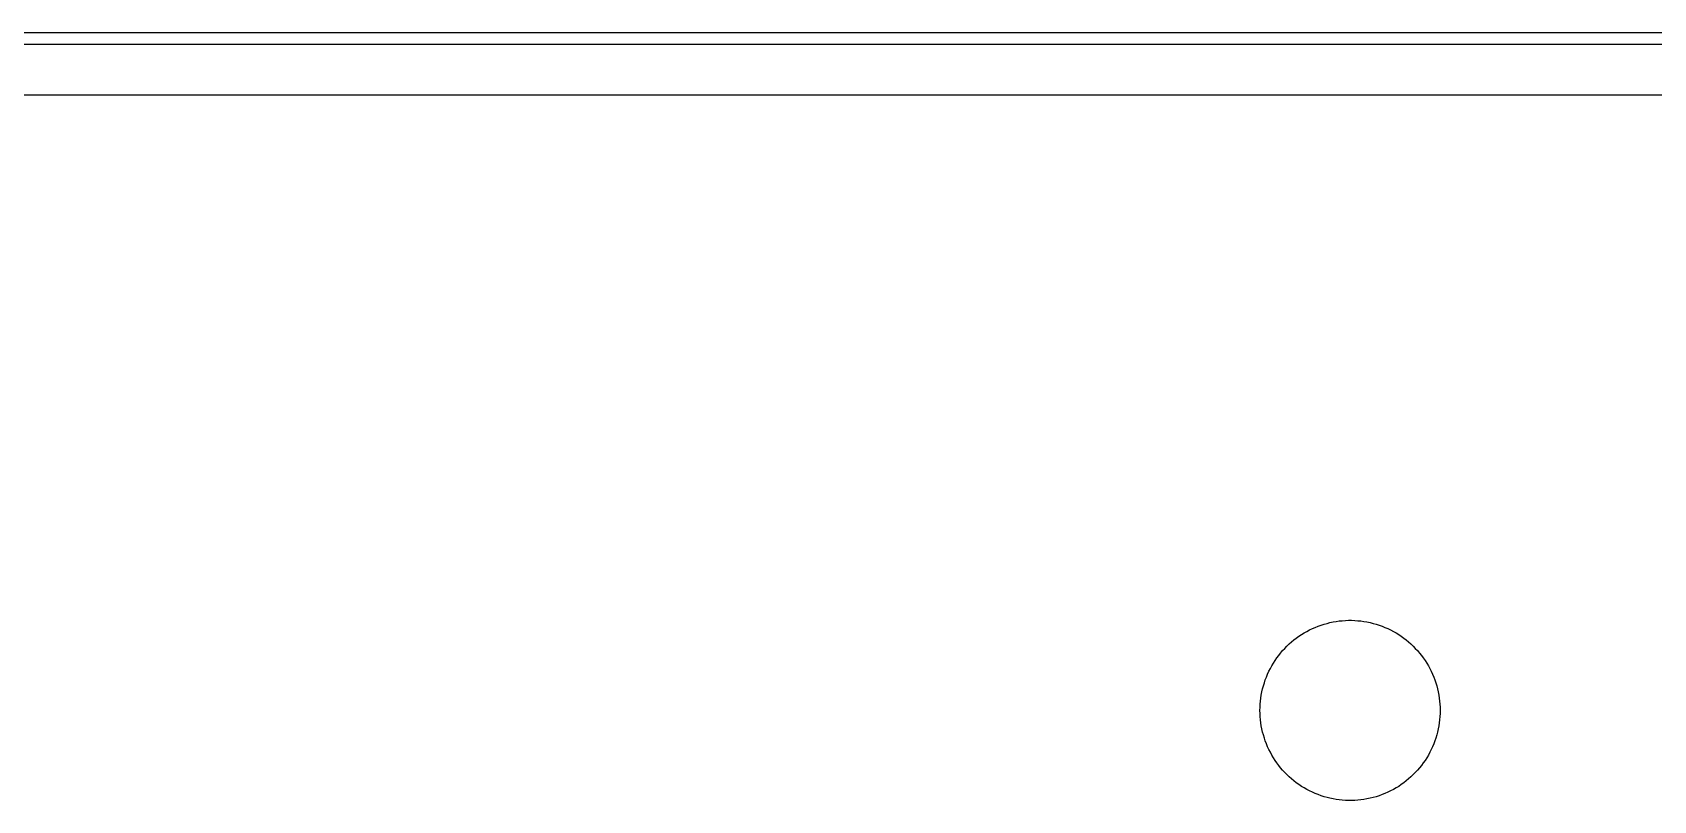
# Model space of a CAD drawing. Header units: millimetres. Extents: x 0 to 4030, y -54 to 2762.
# Drawn here: x 1783.2 to 1905, y 2135.9 to 2193.5 of the extents above; entities that cross this region are included whole.
import ezdxf

# ---------------------------------------------------------------- set-up
doc = ezdxf.new("R2010")
doc.units = ezdxf.units.MM
doc.header["$MEASUREMENT"] = 0
doc.layers.add('Utwórz2D linie widoczne', color=7, linetype='Continuous', true_color=0x000000)

msp = doc.modelspace()

# ---------------------------------------------------------------- linework, layer by layer
at = {"layer": 'Utwórz2D linie widoczne'}
for p, q in [((1942.21, 2192.62), (1624.21, 2192.62)), ((1627.21, 2193.52), (1939.21, 2193.52)), ((1938.41, 2188.82), (1628.01, 2188.82)), ((1878.96, 2148.56), (1879.17, 2148.67)), ((1879.17, 2148.67), (1879.38, 2148.77)), ((1879.38, 2148.77), (1879.59, 2148.86)), ((1879.59, 2148.86), (1879.81, 2148.95)), ((1879.81, 2148.95), (1880.03, 2149.03)), ((1880.03, 2149.03), (1880.25, 2149.1)), ((1880.25, 2149.1), (1880.48, 2149.16)), ((1880.48, 2149.16), (1880.7, 2149.22)), ((1880.7, 2149.22), (1880.93, 2149.27)), ((1880.93, 2149.27), (1881.16, 2149.31)), ((1881.16, 2149.31), (1881.39, 2149.34)), ((1881.39, 2149.34), (1881.62, 2149.36)), ((1881.62, 2149.36), (1881.86, 2149.38)), ((1881.86, 2149.38), (1882.09, 2149.39)), ((1882.09, 2149.39), (1882.32, 2149.39)), ((1882.32, 2149.39), (1882.56, 2149.38)), ((1882.56, 2149.38), (1882.79, 2149.36)), ((1882.79, 2149.36), (1883.02, 2149.34)), ((1883.02, 2149.34), (1883.25, 2149.31)), ((1883.25, 2149.31), (1883.48, 2149.27)), ((1883.48, 2149.27), (1883.71, 2149.22)), ((1883.71, 2149.22), (1883.94, 2149.16)), ((1883.94, 2149.16), (1884.17, 2149.1)), ((1884.17, 2149.1), (1884.39, 2149.03)), ((1884.39, 2149.03), (1884.61, 2148.95)), ((1884.61, 2148.95), (1884.82, 2148.86)), ((1884.82, 2148.86), (1885.04, 2148.77)), ((1885.04, 2148.77), (1885.25, 2148.67)), ((1885.25, 2148.67), (1885.46, 2148.56)), ((1877.3, 2147.28), (1877.46, 2147.45)), ((1877.46, 2147.45), (1877.63, 2147.61)), ((1877.63, 2147.61), (1877.81, 2147.76)), ((1877.81, 2147.76), (1877.99, 2147.91)), ((1877.99, 2147.91), (1878.17, 2148.06)), ((1878.17, 2148.06), (1878.36, 2148.19)), ((1878.36, 2148.19), (1878.56, 2148.32)), ((1878.56, 2148.32), (1878.76, 2148.44)), ((1878.76, 2148.44), (1878.96, 2148.56)), ((1885.46, 2148.56), (1885.66, 2148.44)), ((1885.66, 2148.44), (1885.86, 2148.32)), ((1885.86, 2148.32), (1886.05, 2148.19)), ((1886.05, 2148.19), (1886.24, 2148.06)), ((1886.24, 2148.06), (1886.43, 2147.91)), ((1886.43, 2147.91), (1886.61, 2147.76)), ((1886.61, 2147.76), (1886.78, 2147.61)), ((1886.78, 2147.61), (1886.95, 2147.45)), ((1886.95, 2147.45), (1887.11, 2147.28)), ((1876.45, 2146.17), (1876.57, 2146.37)), ((1876.57, 2146.37), (1876.71, 2146.56)), ((1876.71, 2146.56), (1876.85, 2146.75)), ((1876.85, 2146.75), (1876.99, 2146.93)), ((1876.99, 2146.93), (1877.14, 2147.11)), ((1877.14, 2147.11), (1877.3, 2147.28)), ((1887.11, 2147.28), (1887.27, 2147.11)), ((1887.27, 2147.11), (1887.42, 2146.93)), ((1887.42, 2146.93), (1887.57, 2146.75)), ((1887.57, 2146.75), (1887.71, 2146.56)), ((1887.71, 2146.56), (1887.84, 2146.37)), ((1887.84, 2146.37), (1887.97, 2146.17)), ((1875.84, 2144.91), (1875.92, 2145.13)), ((1875.92, 2145.13), (1876.01, 2145.35)), ((1876.01, 2145.35), (1876.11, 2145.56)), ((1876.11, 2145.56), (1876.22, 2145.77)), ((1876.22, 2145.77), (1876.33, 2145.97)), ((1876.33, 2145.97), (1876.45, 2146.17)), ((1887.97, 2146.17), (1888.09, 2145.97)), ((1888.09, 2145.97), (1888.2, 2145.77)), ((1888.2, 2145.77), (1888.3, 2145.56)), ((1888.3, 2145.56), (1888.4, 2145.35)), ((1888.4, 2145.35), (1888.49, 2145.13)), ((1888.49, 2145.13), (1888.58, 2144.91)), ((1875.51, 2143.55), (1875.54, 2143.78)), ((1875.54, 2143.78), (1875.59, 2144.01)), ((1875.59, 2144.01), (1875.64, 2144.24)), ((1875.64, 2144.24), (1875.7, 2144.47)), ((1875.7, 2144.47), (1875.77, 2144.69)), ((1875.77, 2144.69), (1875.84, 2144.91)), ((1888.58, 2144.91), (1888.65, 2144.69)), ((1888.65, 2144.69), (1888.72, 2144.47)), ((1888.72, 2144.47), (1888.78, 2144.24)), ((1888.78, 2144.24), (1888.83, 2144.01)), ((1888.83, 2144.01), (1888.87, 2143.78)), ((1888.87, 2143.78), (1888.91, 2143.55)), ((1875.44, 2142.62), (1875.45, 2142.86)), ((1875.45, 2142.39), (1875.44, 2142.62)), ((1875.45, 2142.86), (1875.46, 2143.09)), ((1875.46, 2143.09), (1875.48, 2143.32)), ((1875.48, 2143.32), (1875.51, 2143.55)), ((1888.91, 2143.55), (1888.94, 2143.32)), ((1888.94, 2143.32), (1888.96, 2143.09)), ((1888.96, 2143.09), (1888.97, 2142.86)), ((1888.97, 2142.86), (1888.97, 2142.62)), ((1888.97, 2142.62), (1888.97, 2142.39)), ((1875.46, 2142.16), (1875.45, 2142.39)), ((1875.48, 2141.92), (1875.46, 2142.16)), ((1875.51, 2141.69), (1875.48, 2141.92)), ((1875.54, 2141.46), (1875.51, 2141.69)), ((1875.59, 2141.23), (1875.54, 2141.46)), ((1888.87, 2141.46), (1888.83, 2141.23)), ((1888.91, 2141.69), (1888.87, 2141.46)), ((1888.94, 2141.92), (1888.91, 2141.69)), ((1888.96, 2142.16), (1888.94, 2141.92)), ((1888.97, 2142.39), (1888.96, 2142.16)), ((1875.64, 2141), (1875.59, 2141.23)), ((1875.7, 2140.78), (1875.64, 2141)), ((1875.77, 2140.55), (1875.7, 2140.78)), ((1875.84, 2140.33), (1875.77, 2140.55)), ((1875.92, 2140.11), (1875.84, 2140.33)), ((1876.01, 2139.9), (1875.92, 2140.11)), ((1888.49, 2140.11), (1888.4, 2139.9)), ((1888.58, 2140.33), (1888.49, 2140.11)), ((1888.65, 2140.55), (1888.58, 2140.33)), ((1888.72, 2140.78), (1888.65, 2140.55)), ((1888.78, 2141), (1888.72, 2140.78)), ((1888.83, 2141.23), (1888.78, 2141)), ((1876.11, 2139.69), (1876.01, 2139.9)), ((1876.22, 2139.48), (1876.11, 2139.69)), ((1876.33, 2139.27), (1876.22, 2139.48)), ((1876.45, 2139.07), (1876.33, 2139.27)), ((1876.57, 2138.87), (1876.45, 2139.07)), ((1887.97, 2139.07), (1887.84, 2138.87)), ((1888.09, 2139.27), (1887.97, 2139.07)), ((1888.2, 2139.48), (1888.09, 2139.27)), ((1888.3, 2139.69), (1888.2, 2139.48)), ((1888.4, 2139.9), (1888.3, 2139.69)), ((1876.71, 2138.68), (1876.57, 2138.87)), ((1876.85, 2138.5), (1876.71, 2138.68)), ((1876.99, 2138.31), (1876.85, 2138.5)), ((1877.14, 2138.13), (1876.99, 2138.31)), ((1877.3, 2137.96), (1877.14, 2138.13)), ((1877.46, 2137.8), (1877.3, 2137.96)), ((1877.63, 2137.64), (1877.46, 2137.8)), ((1886.95, 2137.8), (1886.78, 2137.64)), ((1887.11, 2137.96), (1886.95, 2137.8)), ((1887.27, 2138.13), (1887.11, 2137.96)), ((1887.42, 2138.31), (1887.27, 2138.13)), ((1887.57, 2138.5), (1887.42, 2138.31)), ((1887.71, 2138.68), (1887.57, 2138.5)), ((1887.84, 2138.87), (1887.71, 2138.68)), ((1877.81, 2137.48), (1877.63, 2137.64)), ((1877.99, 2137.33), (1877.81, 2137.48)), ((1878.17, 2137.19), (1877.99, 2137.33)), ((1878.36, 2137.05), (1878.17, 2137.19)), ((1878.56, 2136.92), (1878.36, 2137.05)), ((1878.76, 2136.8), (1878.56, 2136.92)), ((1878.96, 2136.69), (1878.76, 2136.8)), ((1879.17, 2136.58), (1878.96, 2136.69)), ((1879.38, 2136.48), (1879.17, 2136.58)), ((1879.59, 2136.38), (1879.38, 2136.48)), ((1885.04, 2136.48), (1884.82, 2136.38)), ((1885.25, 2136.58), (1885.04, 2136.48)), ((1885.46, 2136.69), (1885.25, 2136.58)), ((1885.66, 2136.8), (1885.46, 2136.69)), ((1885.86, 2136.92), (1885.66, 2136.8)), ((1886.05, 2137.05), (1885.86, 2136.92)), ((1886.24, 2137.19), (1886.05, 2137.05)), ((1886.43, 2137.33), (1886.24, 2137.19)), ((1886.61, 2137.48), (1886.43, 2137.33)), ((1886.78, 2137.64), (1886.61, 2137.48)), ((1879.81, 2136.3), (1879.59, 2136.38)), ((1880.03, 2136.22), (1879.81, 2136.3)), ((1880.25, 2136.14), (1880.03, 2136.22)), ((1880.48, 2136.08), (1880.25, 2136.14)), ((1880.7, 2136.03), (1880.48, 2136.08)), ((1880.93, 2135.98), (1880.7, 2136.03)), ((1881.16, 2135.94), (1880.93, 2135.98)), ((1881.39, 2135.9), (1881.16, 2135.94)), ((1881.62, 2135.88), (1881.39, 2135.9)), ((1881.86, 2135.86), (1881.62, 2135.88)), ((1882.09, 2135.86), (1881.86, 2135.86)), ((1882.32, 2135.86), (1882.09, 2135.86)), ((1882.56, 2135.86), (1882.32, 2135.86)), ((1882.79, 2135.88), (1882.56, 2135.86)), ((1883.02, 2135.9), (1882.79, 2135.88)), ((1883.25, 2135.94), (1883.02, 2135.9)), ((1883.48, 2135.98), (1883.25, 2135.94)), ((1883.71, 2136.03), (1883.48, 2135.98)), ((1883.94, 2136.08), (1883.71, 2136.03)), ((1884.17, 2136.14), (1883.94, 2136.08)), ((1884.39, 2136.22), (1884.17, 2136.14)), ((1884.61, 2136.3), (1884.39, 2136.22)), ((1884.82, 2136.38), (1884.61, 2136.3))]:
    msp.add_line(p, q, dxfattribs=at)

doc.saveas('drawing.dxf')
